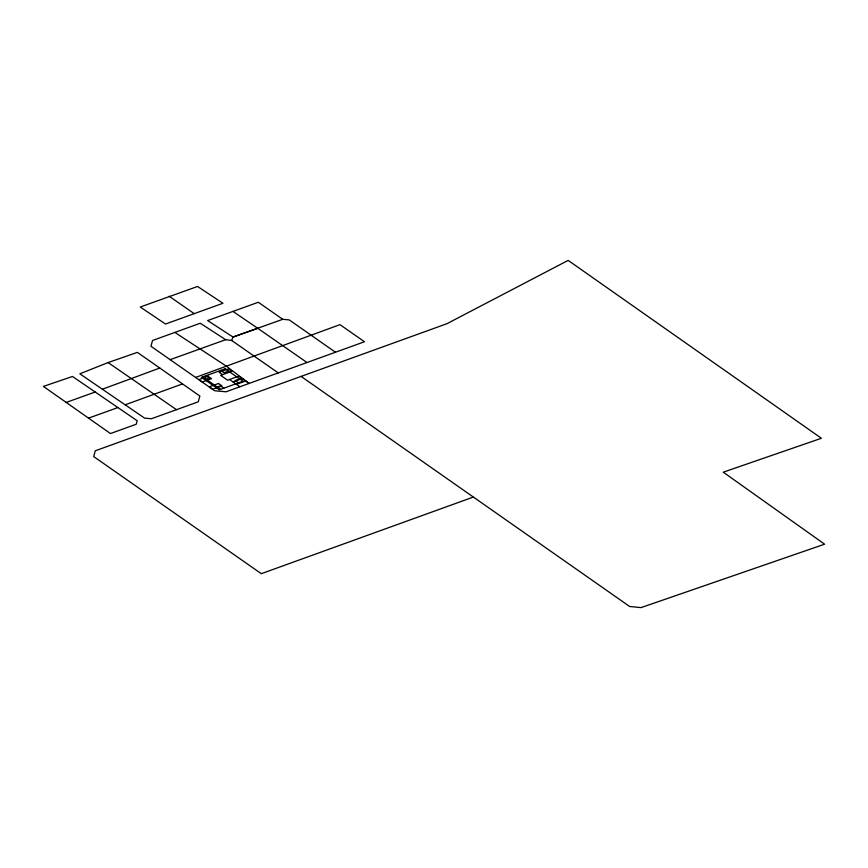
<?xml version="1.0" encoding="UTF-8"?>
<svg xmlns="http://www.w3.org/2000/svg" width="868" height="868" viewBox="0 0 868 868"><rect width="100%" height="100%" fill="white"/><g stroke="black" fill="none" stroke-linecap="round" stroke-linejoin="round"><path stroke-width="1.3" d="M195.56 377.439L339.985 324.654L364.473 341.753L226.006 391.793L214.58 390.73L150.934 346.245L152.551 340.484L200.269 323.232L225.647 339.681L231.658 340.451L233.025 337.055L282.751 319.315L289.25 319.912L335.449 352.234M108.099 362.574L79.845 373.804L144.576 418.116L151.423 418.734L198.24 401.819L199.868 396.047L137.372 352.375L108.099 362.574L176.508 409.685M102.37 389.222L159.788 368.043M182.475 383.906L125.166 404.824M194.215 313.652L165.517 324.035L140.247 307.022L197.557 286.462L222.946 303.279L194.215 313.652L169.173 296.248M206.107 379.262L209.34 378.09L205.966 375.736M228.566 371.135L224.074 372.763L220.7 370.408M217.195 387.009L220.439 385.837L223.814 388.191M239.666 378.882L235.163 380.51L238.537 382.864M233.004 381.92L242.205 378.589M236.465 384.34L245.666 381.009M473.147 497.136L261.311 573.683L93.679 456.557L95.285 450.785L446.966 323.688L568.16 260.389L821.399 438.275L723.272 472.181L824.6 544.193L641.029 607.611L629.625 606.472L301.077 376.408M170.139 359.678L225.647 339.681M66.185 402.437L95.209 392.021M88.536 418.137L117.907 407.569L137.198 420.763L136.265 424.213L110.464 433.555L43.4 386.412L72.489 376.473L117.907 407.569M307.001 362.52L257.763 328.31L233.036 337.044L207.626 320.563L258.317 302.259L282.751 319.315M174.859 332.411L226.494 366.253L249.138 383.428L238.733 376.169L227.579 380.206L220.646 375.367L231.81 371.33L228.338 368.911L219.137 372.231L222.599 374.661M232.971 311.417L257.763 328.31M231.658 340.451L278.248 372.914M229.532 379.5L239.926 386.759M202.732 376.907L220.57 389.363M225.192 368.781L201.474 377.363L219.311 389.819L243.04 381.236L225.192 368.781M208.092 376.235L198.881 379.555L202.352 381.974L211.553 378.654L208.092 376.235M218.486 383.493L209.286 386.824L212.747 389.244L221.948 385.913L218.486 383.493"/></g></svg>
